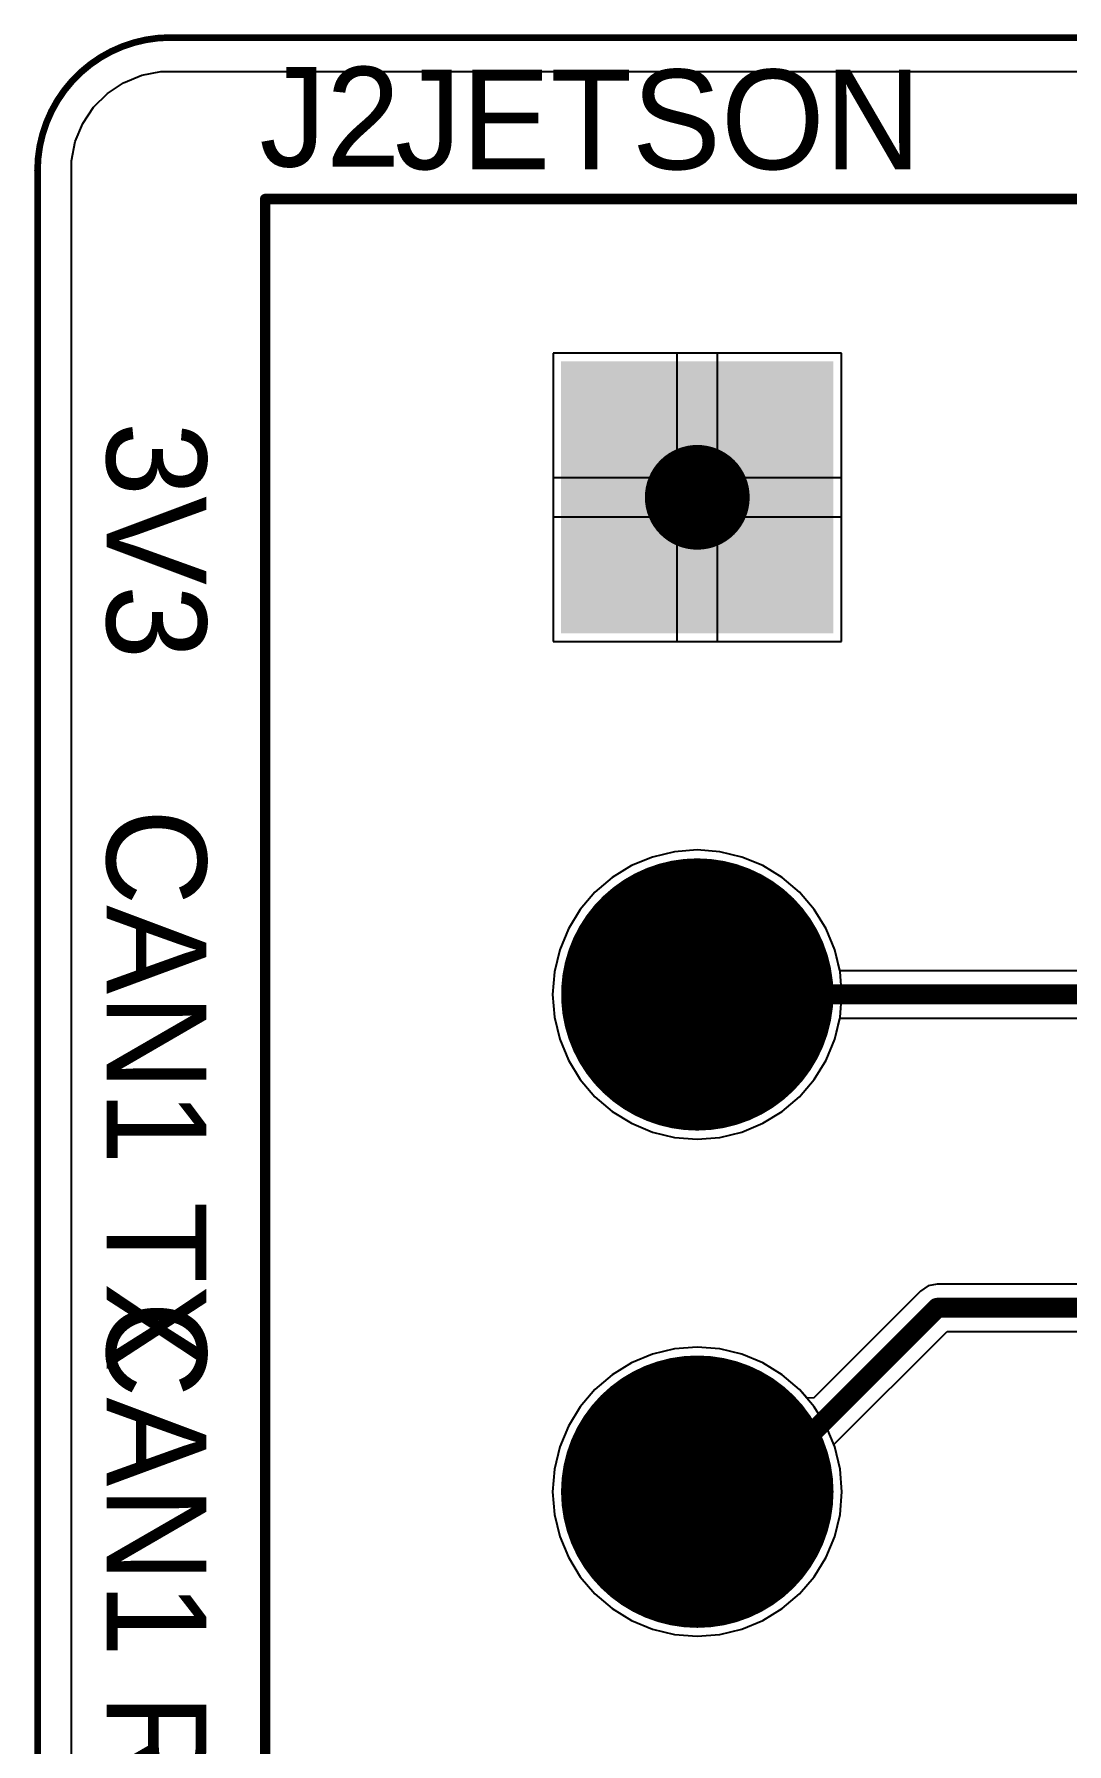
# Model space of a CAD drawing. Header units: millimetres. Extents: x 0 to 3.1, y 0 to 2.57.
# Drawn here: x -0.003 to 0.774, y 1.286 to 2.573 of the extents above; entities that cross this region are included whole.
import ezdxf

# ---------------------------------------------------------------- set-up
doc = ezdxf.new("R2010")
doc.units = ezdxf.units.MM
doc.header["$MEASUREMENT"] = 0
for name, color, linetype in [('BottomLayer', 5, 'Continuous'), ('BottomSolder', 6, 'Continuous'), ('Mechanical2', 216, 'Continuous'), ('MultiLayer', 9, 'Continuous'), ('PadHoleLayer', 156, 'Continuous'), ('TopLayer', 1, 'Continuous'), ('TopOverlay', 2, 'Continuous'), ('TopSolder', 216, 'Continuous')]:
    doc.layers.add(name, color=color, linetype=linetype)

# ---------------------------------------------------------------- blocks, each defined once
blk = doc.blocks.new('OSTYK51106030_33')
at = {"layer": 'BottomLayer', "const_width": 0.0984}
for points in [[(0.1181, 0, 1), (0.2165, 0, 1)], [(0.4921, 0, 1), (0.5906, 0, 1)]]:
    blk.add_lwpolyline(points, format="xyb", close=True, dxfattribs=at)
at = {"layer": 'BottomLayer'}
blk.add_solid([(-0.3051, -0.0984), (-0.1083, -0.0984), (-0.3051, 0.0984), (-0.1083, 0.0984)], dxfattribs=at)
at = {"layer": 'BottomSolder', "const_width": 0.1024}
for points in [[(0.1161, 0, 1), (0.2185, 0, 1)], [(0.4901, 0, 1), (0.5926, 0, 1)]]:
    blk.add_lwpolyline(points, format="xyb", close=True, dxfattribs=at)
at = {"layer": 'BottomSolder'}
blk.add_solid([(-0.3091, -0.1024), (-0.1043, -0.1024), (-0.3091, 0.1024), (-0.1043, 0.1024)], dxfattribs=at)
at = {"layer": 'MultiLayer', "const_width": 0.0984}
for points in [[(0.1181, 0, 1), (0.2165, 0, 1)], [(0.4921, 0, 1), (0.5906, 0, 1)]]:
    blk.add_lwpolyline(points, format="xyb", close=True, dxfattribs=at)
at = {"layer": 'MultiLayer'}
blk.add_solid([(-0.3051, -0.0984), (-0.1083, -0.0984), (-0.3051, 0.0984), (-0.1083, 0.0984)], dxfattribs=at)
at = {"layer": 'PadHoleLayer', "const_width": 0.0394}
for points in [[(-0.2264, 0, 1), (-0.187, 0, 1)], [(0.1476, 0, 1), (0.187, 0, 1)], [(0.5217, 0, 1), (0.561, 0, 1)]]:
    blk.add_lwpolyline(points, format="xyb", close=True, dxfattribs=at)
at = {"layer": 'TopLayer', "const_width": 0.0984}
for points in [[(0.1181, 0, 1), (0.2165, 0, 1)], [(0.4921, 0, 1), (0.5906, 0, 1)]]:
    blk.add_lwpolyline(points, format="xyb", close=True, dxfattribs=at)
at = {"layer": 'TopLayer'}
blk.add_solid([(-0.3051, -0.0984), (-0.1083, -0.0984), (-0.3051, 0.0984), (-0.1083, 0.0984)], dxfattribs=at)
at = {"layer": 'TopOverlay', "const_width": 0.00787}
for points in [[(-0.4311, -0.3248), (-0.4311, 0.3248)], [(1.8878, -0.3248), (-0.4311, -0.3248)]]:
    blk.add_lwpolyline(points, dxfattribs=at)
at = {"layer": 'TopOverlay', "const_width": 0.00394}
blk.add_lwpolyline([(-0.4331, -0.3248, 1), (-0.4291, -0.3248, 1)], format="xyb", close=True, dxfattribs=at)
blk.add_lwpolyline([(-0.4331, -0.3248, 1), (-0.4291, -0.3248, 1)], format="xyb", close=True, dxfattribs=at)
at = {"layer": 'TopSolder', "const_width": 0.1024}
for points in [[(0.1161, 0, 1), (0.2185, 0, 1)], [(0.4901, 0, 1), (0.5926, 0, 1)]]:
    blk.add_lwpolyline(points, format="xyb", close=True, dxfattribs=at)
at = {"layer": 'TopSolder'}
blk.add_solid([(-0.3091, -0.1024), (-0.1043, -0.1024), (-0.3091, 0.1024), (-0.1043, 0.1024)], dxfattribs=at)

msp = doc.modelspace()

# ---------------------------------------------------------------- linework, layer by layer
at = {"layer": 'BottomLayer'}
for p, q in [((0.0525, 2.5279), (0.0647, 2.536)), ((0.0647, 2.536), (0.0783, 2.5416)), ((0.0783, 2.5416), (0.0927, 2.5445)), ((0.0927, 2.5445), (2.6413, 2.5445)), ((0.0421, 2.5175), (0.0525, 2.5279)), ((0.034, 2.5053), (0.0421, 2.5175)), ((0.0284, 2.4917), (0.034, 2.5053)), ((0.0255, 2.4773), (0.0284, 2.4917)), ((0.0255, 2.47), (0.0255, 2.4773)), ((0.0255, 0.1), (0.0255, 2.47)), ((0.6044, 2.3325), (0.3876, 2.3325)), ((0.3876, 2.3325), (0.3876, 2.1157)), ((0.6044, 2.1157), (0.6044, 2.3325)), ((0.3876, 2.1157), (0.6044, 2.1157)), ((0.479, 1.9575), (0.4624, 1.9535)), ((0.496, 1.9588), (0.479, 1.9575)), ((0.513, 1.9575), (0.496, 1.9588)), ((0.5296, 1.9535), (0.513, 1.9575)), ((0.4466, 1.947), (0.4321, 1.9381)), ((0.4624, 1.9535), (0.4466, 1.947)), ((0.5454, 1.947), (0.5296, 1.9535)), ((0.5599, 1.9381), (0.5454, 1.947)), ((0.4321, 1.9381), (0.4191, 1.927)), ((0.5729, 1.927), (0.5599, 1.9381)), ((0.4191, 1.927), (0.408, 1.914)), ((0.584, 1.914), (0.5729, 1.927)), ((0.408, 1.914), (0.3991, 1.8994)), ((0.5929, 1.8994), (0.584, 1.914)), ((0.3991, 1.8994), (0.3926, 1.8837)), ((0.5994, 1.8837), (0.5929, 1.8994)), ((0.3926, 1.8837), (0.3886, 1.8671)), ((0.6034, 1.8671), (0.5994, 1.8837)), ((0.3886, 1.8671), (0.3872, 1.8501)), ((0.6048, 1.8501), (0.6034, 1.8671)), ((0.3872, 1.8501), (0.3886, 1.833)), ((0.6034, 1.833), (0.6048, 1.8501)), ((0.3886, 1.833), (0.3926, 1.8165)), ((0.5994, 1.8165), (0.6034, 1.833)), ((0.3926, 1.8165), (0.3991, 1.8007)), ((0.5929, 1.8007), (0.5994, 1.8165)), ((0.3991, 1.8007), (0.408, 1.7861)), ((0.584, 1.7861), (0.5929, 1.8007)), ((0.408, 1.7861), (0.4191, 1.7732)), ((0.5729, 1.7732), (0.584, 1.7861)), ((0.4191, 1.7732), (0.4321, 1.7621)), ((0.4321, 1.7621), (0.4466, 1.7532)), ((0.5454, 1.7532), (0.5599, 1.7621)), ((0.5599, 1.7621), (0.5729, 1.7732)), ((0.4466, 1.7532), (0.4624, 1.7466)), ((0.5296, 1.7466), (0.5454, 1.7532)), ((0.4624, 1.7466), (0.479, 1.7426)), ((0.479, 1.7426), (0.496, 1.7413)), ((0.496, 1.7413), (0.513, 1.7426)), ((0.513, 1.7426), (0.5296, 1.7466)), ((0.479, 1.5835), (0.4624, 1.5795)), ((0.496, 1.5848), (0.479, 1.5835)), ((0.513, 1.5835), (0.496, 1.5848)), ((0.5296, 1.5795), (0.513, 1.5835)), ((0.4466, 1.573), (0.4321, 1.564)), ((0.4624, 1.5795), (0.4466, 1.573)), ((0.5454, 1.573), (0.5296, 1.5795)), ((0.5599, 1.564), (0.5454, 1.573)), ((0.4321, 1.564), (0.4191, 1.553)), ((0.5729, 1.553), (0.5599, 1.564)), ((0.4191, 1.553), (0.408, 1.54)), ((0.584, 1.54), (0.5729, 1.553)), ((0.408, 1.54), (0.3991, 1.5254)), ((0.5929, 1.5254), (0.584, 1.54)), ((0.3991, 1.5254), (0.3926, 1.5097)), ((0.5994, 1.5097), (0.5929, 1.5254)), ((0.3926, 1.5097), (0.3886, 1.4931)), ((0.6034, 1.4931), (0.5994, 1.5097)), ((0.3886, 1.4931), (0.3872, 1.476)), ((0.6048, 1.476), (0.6034, 1.4931)), ((0.3872, 1.476), (0.3886, 1.459)), ((0.6034, 1.459), (0.6048, 1.476)), ((0.3886, 1.459), (0.3926, 1.4424)), ((0.5994, 1.4424), (0.6034, 1.459)), ((0.3926, 1.4424), (0.3991, 1.4267)), ((0.5929, 1.4267), (0.5994, 1.4424)), ((0.3991, 1.4267), (0.408, 1.4121)), ((0.584, 1.4121), (0.5929, 1.4267)), ((0.408, 1.4121), (0.4191, 1.3991)), ((0.5729, 1.3991), (0.584, 1.4121)), ((0.4191, 1.3991), (0.4321, 1.3881)), ((0.5599, 1.3881), (0.5729, 1.3991)), ((0.4321, 1.3881), (0.4466, 1.3791)), ((0.4466, 1.3791), (0.4624, 1.3726)), ((0.5296, 1.3726), (0.5454, 1.3791)), ((0.5454, 1.3791), (0.5599, 1.3881)), ((0.4624, 1.3726), (0.479, 1.3686)), ((0.479, 1.3686), (0.496, 1.3673)), ((0.496, 1.3673), (0.513, 1.3686)), ((0.513, 1.3686), (0.5296, 1.3726))]:
    msp.add_line(p, q, dxfattribs=at)
at = {"layer": 'Mechanical2', "const_width": 0.005}
msp.add_lwpolyline([(0, 2.47, -0.414214), (0.1, 2.57)], format="xyb", dxfattribs=at)
for points in [[(0.1, 2.57), (2.634, 2.57)], [(0, 2.47), (0, 0.1)]]:
    msp.add_lwpolyline(points, dxfattribs=at)
at = {"layer": 'Mechanical2', "const_width": 0.0025}
for points in [[(0.0988, 2.57, 1), (0.1013, 2.57, 1)], [(0.0988, 2.57, 1), (0.1013, 2.57, 1)], [(-0.0013, 2.47, 1), (0.0012, 2.47, 1)], [(-0.0013, 2.47, 1), (0.0012, 2.47, 1)]]:
    msp.add_lwpolyline(points, format="xyb", close=True, dxfattribs=at)
at = {"layer": 'TopLayer'}
for p, q in [((0.0525, 2.5279), (0.0647, 2.536)), ((0.0647, 2.536), (0.0783, 2.5416)), ((0.0783, 2.5416), (0.0927, 2.5445)), ((0.0927, 2.5445), (2.6413, 2.5445)), ((0.0421, 2.5175), (0.0525, 2.5279)), ((0.034, 2.5053), (0.0421, 2.5175)), ((0.0284, 2.4917), (0.034, 2.5053)), ((0.0255, 2.4773), (0.0284, 2.4917)), ((0.0255, 2.47), (0.0255, 2.4773)), ((0.0255, 0.1), (0.0255, 2.47)), ((0.481, 2.3325), (0.3876, 2.3325)), ((0.3876, 2.3325), (0.3876, 2.2391)), ((0.481, 2.2391), (0.481, 2.3325)), ((0.6044, 2.3325), (0.511, 2.3325)), ((0.511, 2.3325), (0.511, 2.2391)), ((0.6044, 2.2391), (0.6044, 2.3325)), ((0.3876, 2.2391), (0.481, 2.2391)), ((0.511, 2.2391), (0.6044, 2.2391)), ((0.481, 2.2091), (0.3876, 2.2091)), ((0.3876, 2.2091), (0.3876, 2.1157)), ((0.481, 2.1157), (0.481, 2.2091)), ((0.6044, 2.2091), (0.511, 2.2091)), ((0.511, 2.2091), (0.511, 2.1157)), ((0.6044, 2.1157), (0.6044, 2.2091)), ((0.3876, 2.1157), (0.481, 2.1157)), ((0.511, 2.1157), (0.6044, 2.1157)), ((0.479, 1.9575), (0.4624, 1.9535)), ((0.496, 1.9588), (0.479, 1.9575)), ((0.513, 1.9575), (0.496, 1.9588)), ((0.5296, 1.9535), (0.513, 1.9575)), ((0.4466, 1.947), (0.4321, 1.9381)), ((0.4624, 1.9535), (0.4466, 1.947)), ((0.5454, 1.947), (0.5296, 1.9535)), ((0.5599, 1.9381), (0.5454, 1.947)), ((0.4321, 1.9381), (0.4191, 1.927)), ((0.5729, 1.927), (0.5599, 1.9381)), ((0.4191, 1.927), (0.408, 1.914)), ((0.584, 1.914), (0.5729, 1.927)), ((0.408, 1.914), (0.3991, 1.8994)), ((0.5929, 1.8994), (0.584, 1.914)), ((0.3991, 1.8994), (0.3926, 1.8837)), ((0.5994, 1.8837), (0.5929, 1.8994)), ((0.3926, 1.8837), (0.3886, 1.8671)), ((0.6032, 1.8679), (0.5994, 1.8837)), ((0.3886, 1.8671), (0.3872, 1.8501)), ((0.8868, 1.8679), (0.6032, 1.8679)), ((0.3872, 1.8501), (0.3886, 1.833)), ((0.3886, 1.833), (0.3926, 1.8165)), ((0.5994, 1.8165), (0.6032, 1.8322)), ((0.6032, 1.8322), (0.8868, 1.8322)), ((0.3926, 1.8165), (0.3991, 1.8007)), ((0.5929, 1.8007), (0.5994, 1.8165)), ((0.3991, 1.8007), (0.408, 1.7861)), ((0.584, 1.7861), (0.5929, 1.8007)), ((0.408, 1.7861), (0.4191, 1.7732)), ((0.5729, 1.7732), (0.584, 1.7861)), ((0.4191, 1.7732), (0.4321, 1.7621)), ((0.4321, 1.7621), (0.4466, 1.7532)), ((0.5454, 1.7532), (0.5599, 1.7621)), ((0.5599, 1.7621), (0.5729, 1.7732)), ((0.4466, 1.7532), (0.4624, 1.7466)), ((0.5296, 1.7466), (0.5454, 1.7532)), ((0.4624, 1.7466), (0.479, 1.7426)), ((0.479, 1.7426), (0.496, 1.7413)), ((0.496, 1.7413), (0.513, 1.7426)), ((0.513, 1.7426), (0.5296, 1.7466)), ((0.6638, 1.627), (0.5833, 1.5465)), ((0.6696, 1.6309), (0.6638, 1.627)), ((0.6638, 1.627), (0.6638, 1.627)), ((0.6764, 1.6322), (0.6696, 1.6309)), ((0.939, 1.6322), (0.6764, 1.6322)), ((0.5987, 1.5115), (0.6838, 1.5965)), ((0.6838, 1.5965), (0.8785, 1.5965)), ((0.479, 1.5835), (0.4624, 1.5795)), ((0.496, 1.5848), (0.479, 1.5835)), ((0.513, 1.5835), (0.496, 1.5848)), ((0.5296, 1.5795), (0.513, 1.5835)), ((0.4466, 1.573), (0.4321, 1.564)), ((0.4624, 1.5795), (0.4466, 1.573)), ((0.5454, 1.573), (0.5296, 1.5795)), ((0.5599, 1.564), (0.5454, 1.573)), ((0.4321, 1.564), (0.4191, 1.553)), ((0.5729, 1.553), (0.5599, 1.564)), ((0.4191, 1.553), (0.408, 1.54)), ((0.5783, 1.5467), (0.5729, 1.553)), ((0.5833, 1.5465), (0.5783, 1.5467)), ((0.408, 1.54), (0.3991, 1.5254)), ((0.3991, 1.5254), (0.3926, 1.5097)), ((0.3926, 1.5097), (0.3886, 1.4931)), ((0.5994, 1.5097), (0.5987, 1.5115)), ((0.6034, 1.4931), (0.5994, 1.5097)), ((0.3886, 1.4931), (0.3872, 1.476)), ((0.6048, 1.476), (0.6034, 1.4931)), ((0.3872, 1.476), (0.3886, 1.459)), ((0.6034, 1.459), (0.6048, 1.476)), ((0.3886, 1.459), (0.3926, 1.4424)), ((0.5994, 1.4424), (0.6034, 1.459)), ((0.3926, 1.4424), (0.3991, 1.4267)), ((0.5929, 1.4267), (0.5994, 1.4424)), ((0.3991, 1.4267), (0.408, 1.4121)), ((0.584, 1.4121), (0.5929, 1.4267)), ((0.408, 1.4121), (0.4191, 1.3991)), ((0.5729, 1.3991), (0.584, 1.4121)), ((0.4191, 1.3991), (0.4321, 1.3881)), ((0.5599, 1.3881), (0.5729, 1.3991)), ((0.4321, 1.3881), (0.4466, 1.3791)), ((0.4466, 1.3791), (0.4624, 1.3726)), ((0.5296, 1.3726), (0.5454, 1.3791)), ((0.5454, 1.3791), (0.5599, 1.3881)), ((0.4624, 1.3726), (0.479, 1.3686)), ((0.479, 1.3686), (0.496, 1.3673)), ((0.496, 1.3673), (0.513, 1.3686)), ((0.513, 1.3686), (0.5296, 1.3726))]:
    msp.add_line(p, q, dxfattribs=at)
at = {"layer": 'TopLayer', "const_width": 0.015}
for points in [[(0.496, 1.8501), (0.9066, 1.8501)], [(0.538, 1.476), (0.6764, 1.6144)], [(0.6764, 1.6144), (0.939, 1.6144)], [(0.496, 1.476), (0.538, 1.476)]]:
    msp.add_lwpolyline(points, dxfattribs=at)
at = {"layer": 'TopLayer', "const_width": 0.0075}
for points in [[(0.4923, 1.8501, 1), (0.4998, 1.8501, 1)], [(0.6726, 1.6144, 1), (0.6801, 1.6144, 1)], [(0.6726, 1.6144, 1), (0.6801, 1.6144, 1)], [(0.4923, 1.476, 1), (0.4998, 1.476, 1)], [(0.5343, 1.476, 1), (0.5418, 1.476, 1)], [(0.5343, 1.476, 1), (0.5418, 1.476, 1)]]:
    msp.add_lwpolyline(points, format="xyb", close=True, dxfattribs=at)

# ---------------------------------------------------------------- block references
at = {"rotation": 270}
msp.add_blockref('OSTYK51106030_33', (0.496, 2.0174), dxfattribs=at)

# ---------------------------------------------------------------- texts
at = {"layer": 'TopOverlay'}
msp.add_text('J2', height=0.075, dxfattribs=at).set_placement((0.1668, 2.4729))
for s, rotation, p in [('JETSON', 360, (0.2686, 2.4709)), ('3V3', 270, (0.052, 2.2808)), ('CAN1 TX', 270, (0.052, 1.9897)), ('CAN1 RX', 270, (0.052, 1.6194))]:
    msp.add_text(s, height=0.075, rotation=rotation, dxfattribs=at).set_placement(p)

doc.saveas('drawing.dxf')
